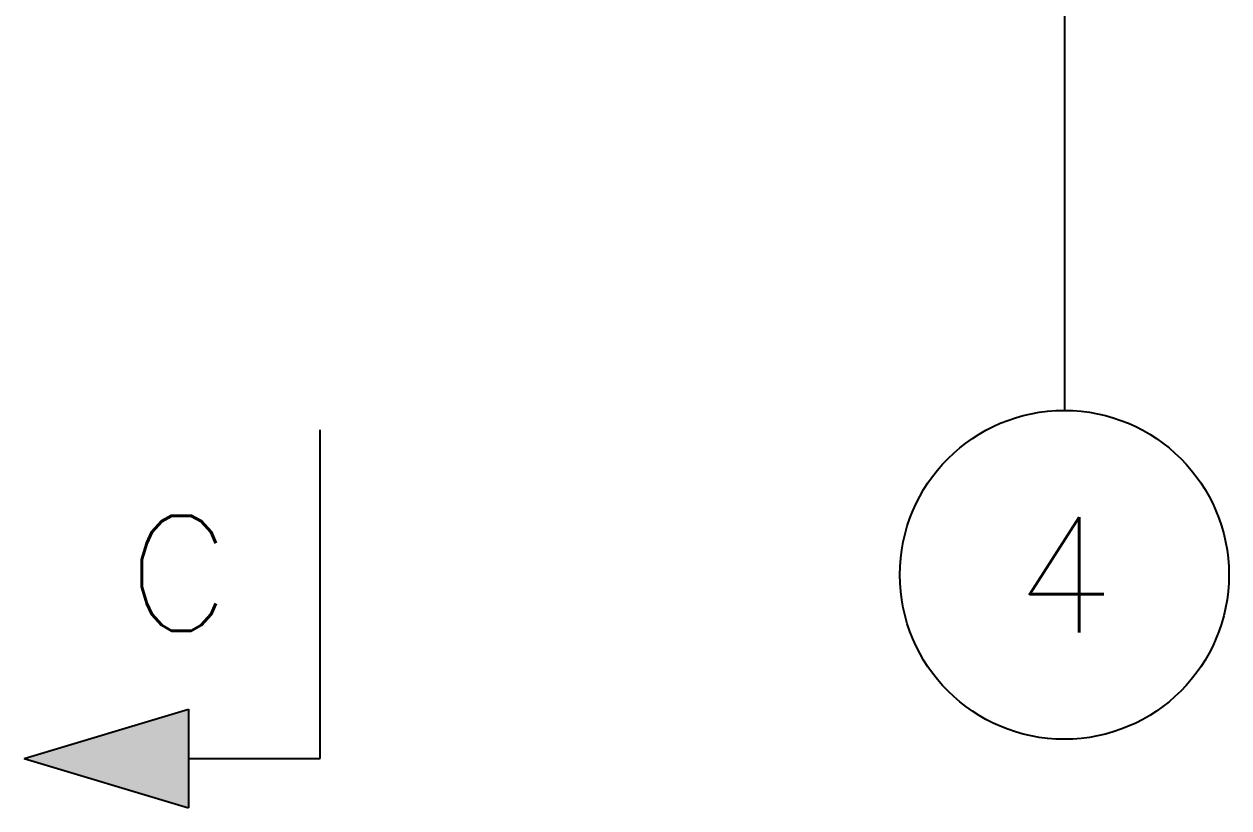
# Model space of a CAD drawing. Header units: metres. Extents: x 0 to 21025, y 0 to 14850.
# Drawn here: x 2527 to 3442, y 5577 to 6173 of the extents above; entities that cross this region are included whole.
import ezdxf
from ezdxf.enums import TextEntityAlignment as Align

# ---------------------------------------------------------------- set-up
doc = ezdxf.new("R2010")
doc.units = ezdxf.units.M
doc.header["$LTSCALE"] = 25
doc.layers.add('GSB', color=7, linetype='Continuous')
doc.layers.add('SDM', color=7, linetype='Continuous')
doc.styles.add('R100', font='simplex.shx', dxfattribs={"height": 2.5})
doc.styles.add('R140', font='simplex.shx', dxfattribs={"height": 3.5})
doc.styles.add('ROMANS', font='ROMANS.SHX')
doc.dimstyles.new('25___1-25', dxfattribs={"dimscale": 25, "dimtxt": 2.5, "dimasz": 2, "dimexe": 1.5, "dimexo": 1, "dimgap": 0.5, "dimtad": 1, "dimzin": 12, "dimtxsty": 'ROMANS', "dimcen": 0, "dimclrd": 256, "dimclre": 256, "dimclrt": 3, "dimazin": 3, "dimtfac": 1, "dimtmove": 0, "dimatfit": 0, "dimfxl": 1, "dimlwd": -1, "dimlwe": -1, "dimarcsym": 0})

# ---------------------------------------------------------------- blocks, each defined once
blk = doc.blocks.new('SIMB_CORTE_2')
at = {"layer": 'GSB'}
blk.add_hatch(color=2, dxfattribs=at).paths.add_polyline_path([(1.5, -4), (-1.5, -4), (0, -9)])
at = {"layer": 'GSB', "color": 1}
for p, q in [((0, -4), (0, 0)), ((0, 0), (10, 0)), ((0, -9), (-1.5, -4)), ((1.5, -4), (-1.5, -4)), ((0, -9), (1.5, -4))]:
    blk.add_line(p, q, dxfattribs=at)
at = {"layer": 'GSB', "color": 3, "style": 'R100'}
blk.add_attdef('XXXX', (-0.597, 1.573), '', height=2.5, dxfattribs=at)
at = {"layer": 'GSB', "color": 4, "style": 'R140'}
blk.add_attdef('A', text='', height=3.5, dxfattribs=at).set_placement((5.637, -4.293), align=Align.MIDDLE)
blk = doc.blocks.new('INDICACAO_EIXO')
at = {"layer": 'GSB', "color": 3}
blk.add_circle((0, 0), 5, dxfattribs=at)

msp = doc.modelspace()

# ---------------------------------------------------------------- block references
at = {"layer": 'GSB'}
ref = msp.add_blockref('INDICACAO_EIXO', (3317.099, 5754.318), dxfattribs=dict(at, xscale=24.99999999999972, yscale=24.99999999999972, zscale=24.99999999999972))
ref.add_attrib('EIXO', '4', dxfattribs={"color": 4, "height": 87.5, "style": 'R140'}).set_placement((3317.099, 5754.318), align=Align.MIDDLE_CENTER)
ref = msp.add_blockref('SIMB_CORTE_2', (2751.773, 5614.617), dxfattribs=dict(at, xscale=-24.99999999999972, yscale=24.99999999999972, zscale=24.99999999999972, rotation=270))
ref.add_attrib('A', 'C', dxfattribs={"color": 4, "height": 87.5, "style": 'R140'}).set_placement((2644.437, 5755.536), align=Align.MIDDLE)

# ---------------------------------------------------------------- leaders
at = {"layer": 'SDM'}
msp.add_leader([(3317.19, 6327.891), (3317.099, 5879.318)], dimstyle='25___1-25', override={"dimgap": 0.5, "dimtad": 0}, dxfattribs=at)

doc.saveas('drawing.dxf')
